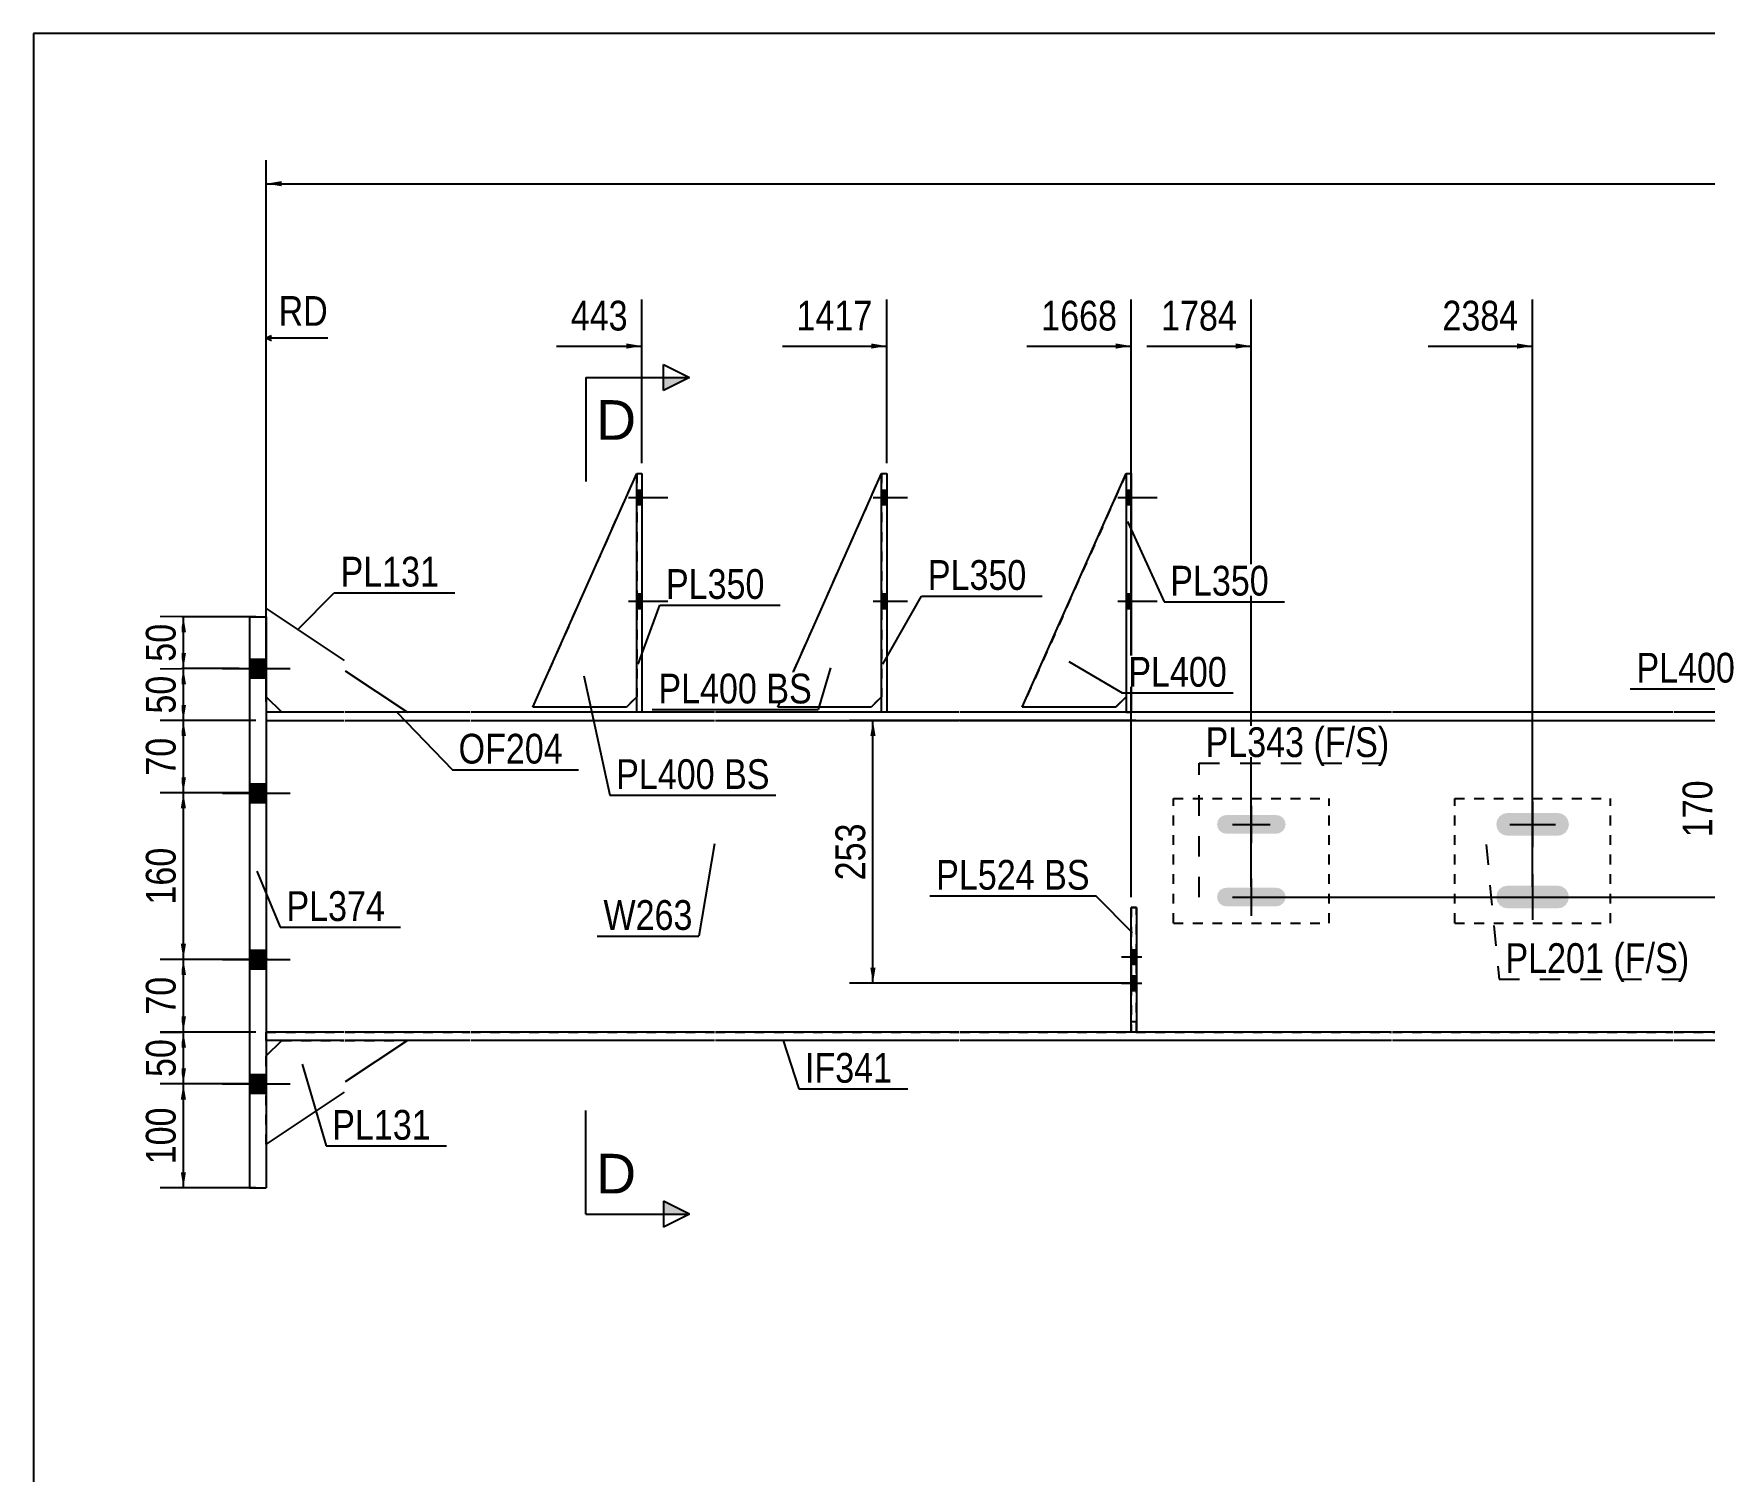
# Model space of a CAD drawing. Header units: millimetres. Extents: x -25 to 378, y -196 to 81.
# Drawn here: x -22.4 to 138.6, y -57.3 to 81.2 of the extents above; entities that cross this region are included whole.
import ezdxf

# ---------------------------------------------------------------- set-up
doc = ezdxf.new("R2010")
doc.units = ezdxf.units.MM
doc.linetypes.add('DXK_LINE_DOT1', pattern=[1.8814, 0.9407, -0.9407])
doc.linetypes.add('DXK_LINE_DOT2', pattern=[3.9198, 1.9599, -1.9599])
doc.styles.add('Arial', font='ARIAL.TTF', dxfattribs={"height": 0.2})
doc.styles.add('Arial Narrow', font='ARIALN.TTF', dxfattribs={"height": 0.2})

# ---------------------------------------------------------------- blocks, each defined once
blk = doc.blocks.new('Unknown-629107672-1201')
at = {"color": 5, "linetype": 'Continuous'}
for p, q in [((377.57, 81.18), (-22.43, 81.18)), ((-22.43, 81.18), (-22.43, -195.82))]:
    blk.add_line(p, q, dxfattribs=at)
blk = doc.blocks.new('Bolt-629107672-1420 - 1418')
at = {"linetype": 'Continuous'}
for points in [[(59.78, 35.8), (59.78, 37.2), (59.28, 37.2), (59.28, 35.8)], [(59.78, 35.8), (59.78, 37.2), (59.28, 37.2), (59.28, 35.8)], [(59.78, 35.8), (59.78, 37.2), (59.28, 37.2), (59.28, 35.8)], [(59.78, 25.8), (59.78, 27.2), (59.28, 27.2), (59.28, 25.8)], [(59.78, 25.8), (59.78, 27.2), (59.28, 27.2), (59.28, 25.8)], [(59.78, 25.8), (59.78, 27.2), (59.28, 27.2), (59.28, 25.8)]]:
    blk.add_hatch(color=3, dxfattribs=at).paths.add_polyline_path(points)
at = {"color": 3, "linetype": 'Continuous'}
for p, q in [((59.28, 37.2), (59.78, 37.2)), ((59.28, 37.2), (59.78, 37.2)), ((59.28, 37.2), (59.78, 37.2)), ((58.48, 36.5), (61.78, 36.5)), ((58.48, 36.5), (61.78, 36.5)), ((58.48, 36.5), (61.78, 36.5)), ((59.28, 35.8), (59.78, 35.8)), ((59.28, 35.8), (59.78, 35.8)), ((59.28, 35.8), (59.78, 35.8)), ((58.48, 26.5), (61.78, 26.5)), ((58.48, 26.5), (61.78, 26.5)), ((58.48, 26.5), (61.78, 26.5)), ((59.28, 27.2), (59.78, 27.2)), ((59.28, 27.2), (59.78, 27.2)), ((59.28, 27.2), (59.78, 27.2)), ((59.28, 25.8), (59.78, 25.8)), ((59.28, 25.8), (59.78, 25.8)), ((59.28, 25.8), (59.78, 25.8))]:
    blk.add_line(p, q, dxfattribs=at)
blk = doc.blocks.new('Part-629107672-1999 - 1418')
at = {"color": 2, "linetype": 'Continuous'}
for p, q in [((82.83, 38.8), (82.83, 15.8)), ((82.83, 38.8), (83.33, 38.8)), ((83.33, 38.8), (83.33, 15.8)), ((82.83, 15.8), (83.33, 15.8))]:
    blk.add_line(p, q, dxfattribs=at)
blk = doc.blocks.new('Part-629107672-1489 - 1418')
at = {"color": 7, "linetype": 'DXK_LINE_DOT1'}
for p, q in [((0, 15), (0, -15)), ((0, 15), (7.5, 15)), ((7.6, 15), (19.6, 15)), ((19.7, 15), (43.18, 15)), ((43.28, 15), (66.73, 15)), ((66.83, 15), (108.4, 15)), ((108.5, 15), (135.5, 15)), ((135.6, 15), (162.78, 15)), ((162.78, 15), (162.78, -15)), ((0, -15), (7.5, -15)), ((7.6, -15), (19.6, -15)), ((19.7, -15), (43.18, -15)), ((43.28, -15), (66.73, -15)), ((66.83, -15), (108.4, -15)), ((108.5, -15), (135.5, -15)), ((135.6, -15), (162.78, -15))]:
    blk.add_line(p, q, dxfattribs=at)
blk = doc.blocks.new('Bolt-629107672-1427 - 1418')
at = {"linetype": 'Continuous'}
for points in [[(-1.6, 20.9), (-1.6, 19.1), (0, 19.1), (0, 20.9)], [(-1.6, 20.9), (-1.6, 19.1), (0, 19.1), (0, 20.9)], [(-1.6, 8.9), (-1.6, 7.1), (0, 7.1), (0, 8.9)], [(-1.6, 8.9), (-1.6, 7.1), (0, 7.1), (0, 8.9)], [(-1.6, -7.1), (-1.6, -8.9), (0, -8.9), (0, -7.1)], [(-1.6, -7.1), (-1.6, -8.9), (0, -8.9), (0, -7.1)], [(-1.6, -19.1), (-1.6, -20.9), (0, -20.9), (0, -19.1)], [(-1.6, -19.1), (-1.6, -20.9), (0, -20.9), (0, -19.1)]]:
    blk.add_hatch(color=3, dxfattribs=at).paths.add_polyline_path(points)
at = {"color": 3, "linetype": 'Continuous'}
for p, q in [((-4.2, 20), (2.3, 20)), ((-4.2, 20), (2.3, 20)), ((-1.6, 20.9), (0, 20.9)), ((-1.6, 20.9), (0, 20.9)), ((-1.6, 19.1), (0, 19.1)), ((-1.6, 19.1), (0, 19.1)), ((-1.6, 8.9), (0, 8.9)), ((-1.6, 8.9), (0, 8.9)), ((-4.2, 8), (2.3, 8)), ((-4.2, 8), (2.3, 8)), ((-1.6, 7.1), (0, 7.1)), ((-1.6, 7.1), (0, 7.1)), ((-4.2, -8), (2.3, -8)), ((-4.2, -8), (2.3, -8)), ((-1.6, -7.1), (0, -7.1)), ((-1.6, -7.1), (0, -7.1)), ((-1.6, -8.9), (0, -8.9)), ((-1.6, -8.9), (0, -8.9)), ((-1.6, -19.1), (0, -19.1)), ((-1.6, -19.1), (0, -19.1)), ((-4.2, -20), (2.3, -20)), ((-4.2, -20), (2.3, -20)), ((-1.6, -20.9), (0, -20.9)), ((-1.6, -20.9), (0, -20.9))]:
    blk.add_line(p, q, dxfattribs=at)
blk = doc.blocks.new('Bolt-629107672-1428 - 1418')
at = {"linetype": 'Continuous'}
for points in [[(125.41, 4.58), (125.5, 5), (125.41, 5.42), (125.18, 5.78), (124.82, 6.02), (124.4, 6.1), (119.6, 6.1), (119.18, 6.02), (118.82, 5.78), (118.58, 5.42), (118.5, 5), (118.58, 4.58), (118.82, 4.22), (119.18, 3.99), (119.6, 3.9), (124.4, 3.9), (124.82, 3.99), (125.18, 4.22)], [(125.41, -2.42), (125.5, -2), (125.41, -1.58), (125.18, -1.22), (124.82, -0.98), (124.4, -0.9), (119.6, -0.9), (119.18, -0.98), (118.82, -1.22), (118.58, -1.58), (118.5, -2), (118.58, -2.42), (118.82, -2.78), (119.18, -3.01), (119.6, -3.1), (124.4, -3.1), (124.82, -3.01), (125.18, -2.78)]]:
    blk.add_hatch(color=3, dxfattribs=at).paths.add_polyline_path(points)
at = {"color": 3, "linetype": 'Continuous'}
for p, q in [((122, 7.2), (122, 2.8)), ((119.8, 5), (124.2, 5)), ((122, 0.2), (122, -4.2)), ((119.8, -2), (124.2, -2))]:
    blk.add_line(p, q, dxfattribs=at)
blk = doc.blocks.new('Bolt-629107672-1431 - 1418')
at = {"linetype": 'Continuous'}
for points in [[(36.2, 35.8), (36.2, 37.2), (35.7, 37.2), (35.7, 35.8)], [(36.2, 35.8), (36.2, 37.2), (35.7, 37.2), (35.7, 35.8)], [(36.2, 35.8), (36.2, 37.2), (35.7, 37.2), (35.7, 35.8)], [(36.2, 25.8), (36.2, 27.2), (35.7, 27.2), (35.7, 25.8)], [(36.2, 25.8), (36.2, 27.2), (35.7, 27.2), (35.7, 25.8)], [(36.2, 25.8), (36.2, 27.2), (35.7, 27.2), (35.7, 25.8)]]:
    blk.add_hatch(color=3, dxfattribs=at).paths.add_polyline_path(points)
at = {"color": 3, "linetype": 'Continuous'}
for p, q in [((35.7, 37.2), (36.2, 37.2)), ((35.7, 37.2), (36.2, 37.2)), ((35.7, 37.2), (36.2, 37.2)), ((34.9, 36.5), (38.7, 36.5)), ((34.9, 36.5), (38.7, 36.5)), ((34.9, 36.5), (38.7, 36.5)), ((35.7, 35.8), (36.2, 35.8)), ((35.7, 35.8), (36.2, 35.8)), ((35.7, 35.8), (36.2, 35.8)), ((34.9, 26.5), (38.7, 26.5)), ((34.9, 26.5), (38.7, 26.5)), ((34.9, 26.5), (38.7, 26.5)), ((35.7, 27.2), (36.2, 27.2)), ((35.7, 27.2), (36.2, 27.2)), ((35.7, 27.2), (36.2, 27.2)), ((35.7, 25.8), (36.2, 25.8)), ((35.7, 25.8), (36.2, 25.8)), ((35.7, 25.8), (36.2, 25.8))]:
    blk.add_line(p, q, dxfattribs=at)
blk = doc.blocks.new('Bolt-629107672-1432 - 1418')
at = {"linetype": 'Continuous'}
for points in [[(83.33, 35.8), (83.33, 37.2), (82.83, 37.2), (82.83, 35.8)], [(83.33, 35.8), (83.33, 37.2), (82.83, 37.2), (82.83, 35.8)], [(83.33, 35.8), (83.33, 37.2), (82.83, 37.2), (82.83, 35.8)], [(83.33, 25.8), (83.33, 27.2), (82.83, 27.2), (82.83, 25.8)], [(83.33, 25.8), (83.33, 27.2), (82.83, 27.2), (82.83, 25.8)], [(83.33, 25.8), (83.33, 27.2), (82.83, 27.2), (82.83, 25.8)]]:
    blk.add_hatch(color=3, dxfattribs=at).paths.add_polyline_path(points)
at = {"color": 3, "linetype": 'Continuous'}
for p, q in [((82.83, 37.2), (83.33, 37.2)), ((82.83, 37.2), (83.33, 37.2)), ((82.83, 37.2), (83.33, 37.2)), ((82.03, 36.5), (85.83, 36.5)), ((82.03, 36.5), (85.83, 36.5)), ((82.03, 36.5), (85.83, 36.5)), ((82.83, 35.8), (83.33, 35.8)), ((82.83, 35.8), (83.33, 35.8)), ((82.83, 35.8), (83.33, 35.8)), ((82.03, 26.5), (85.83, 26.5)), ((82.03, 26.5), (85.83, 26.5)), ((82.03, 26.5), (85.83, 26.5)), ((82.83, 27.2), (83.33, 27.2)), ((82.83, 27.2), (83.33, 27.2)), ((82.83, 27.2), (83.33, 27.2)), ((82.83, 25.8), (83.33, 25.8)), ((82.83, 25.8), (83.33, 25.8)), ((82.83, 25.8), (83.33, 25.8))]:
    blk.add_line(p, q, dxfattribs=at)
blk = doc.blocks.new('Bolt-629107672-1433 - 1418')
at = {"linetype": 'Continuous'}
for points in [[(83.33, -7.07), (83.33, -8.47), (83.83, -8.47), (83.83, -7.07)], [(83.33, -9.6), (83.33, -11), (83.83, -11), (83.83, -9.6)]]:
    blk.add_hatch(color=3, dxfattribs=at).paths.add_polyline_path(points)
at = {"color": 3, "linetype": 'Continuous'}
for p, q in [((82.53, -7.77), (83.83, -7.77)), ((83.33, -7.07), (83.83, -7.07)), ((83.33, -8.47), (83.83, -8.47)), ((83.33, -9.6), (83.83, -9.6)), ((82.53, -10.3), (83.83, -10.3)), ((83.33, -11), (83.83, -11))]:
    blk.add_line(p, q, dxfattribs=at)
blk = doc.blocks.new('Bolt-629107672-1434 - 1418')
at = {"color": 3, "linetype": 'DXK_LINE_DOT2'}
for p, q in [((82.38, -7.77), (85.68, -7.77)), ((83.33, -7.07), (83.83, -7.07)), ((83.33, -8.47), (83.83, -8.47)), ((83.33, -9.6), (83.83, -9.6)), ((82.38, -10.3), (85.68, -10.3)), ((83.33, -11), (83.83, -11))]:
    blk.add_line(p, q, dxfattribs=at)
blk = doc.blocks.new('Bolt-629107672-1435 - 1418')
at = {"linetype": 'Continuous'}
for points in [[(98.13, 4.66), (98.2, 5), (98.13, 5.35), (97.93, 5.64), (97.64, 5.83), (97.3, 5.9), (92.5, 5.9), (92.15, 5.83), (91.86, 5.64), (91.67, 5.35), (91.6, 5), (91.67, 4.66), (91.86, 4.37), (92.15, 4.17), (92.5, 4.1), (97.3, 4.1), (97.64, 4.17), (97.93, 4.37)], [(98.13, -2.34), (98.2, -2), (98.13, -1.65), (97.93, -1.36), (97.64, -1.17), (97.3, -1.1), (92.5, -1.1), (92.15, -1.17), (91.86, -1.36), (91.67, -1.65), (91.6, -2), (91.67, -2.34), (91.86, -2.63), (92.15, -2.83), (92.5, -2.9), (97.3, -2.9), (97.64, -2.83), (97.93, -2.63)]]:
    blk.add_hatch(color=3, dxfattribs=at).paths.add_polyline_path(points)
at = {"color": 3, "linetype": 'Continuous'}
for p, q in [((94.9, 6.8), (94.9, 3.2)), ((93.1, 5), (96.7, 5)), ((94.9, -0.2), (94.9, -3.8)), ((93.1, -2), (96.7, -2))]:
    blk.add_line(p, q, dxfattribs=at)
blk = doc.blocks.new('Part-629107672-1555 - 1418')
at = {"color": 2, "linetype": 'Continuous'}
for p, q in [((-1.6, 25), (0, 25)), ((-1.6, 25), (-1.6, -30)), ((0, 25), (0, -30)), ((-1.6, -30), (0, -30))]:
    blk.add_line(p, q, dxfattribs=at)
blk = doc.blocks.new('Part-629107672-1658 - 1418')
at = {"color": 2, "linetype": 'Continuous'}
for p, q in [((59.28, 15.8), (59.28, 38.8)), ((59.28, 38.8), (59.78, 38.8)), ((59.78, 38.8), (59.78, 15.8)), ((59.78, 15.8), (59.28, 15.8))]:
    blk.add_line(p, q, dxfattribs=at)
blk = doc.blocks.new('Part-629107672-1533 - 1418')
at = {"color": 2, "linetype": 'Continuous'}
for p, q in [((0, 25), (0, 25.8)), ((0, 25.8), (7.5, 20.8)), ((7.6, 19.8), (13.6, 15.8)), ((1.5, 15.8), (0, 17.3))]:
    blk.add_line(p, q, dxfattribs=at)
at = {"color": 7, "linetype": 'DXK_LINE_DOT1'}
for p, q in [((0, 17.3), (0, 25)), ((7.5, 15.8), (1.5, 15.8)), ((13.6, 15.8), (7.6, 15.8))]:
    blk.add_line(p, q, dxfattribs=at)
blk = doc.blocks.new('Part-629107672-1844 - 1418')
at = {"color": 7, "linetype": 'DXK_LINE_DOT1'}
for p, q in [((87.4, -4.5), (87.4, 7.5)), ((87.4, 7.5), (102.4, 7.5)), ((102.4, -4.5), (102.4, 7.5)), ((87.4, -4.5), (102.4, -4.5))]:
    blk.add_line(p, q, dxfattribs=at)
blk = doc.blocks.new('Part-629107672-1898 - 1418')
at = {"color": 7, "linetype": 'DXK_LINE_DOT1'}
for p, q in [((114.5, -4.5), (114.5, 7.5)), ((114.5, 7.5), (129.5, 7.5)), ((129.5, -4.5), (129.5, 7.5)), ((114.5, -4.5), (129.5, -4.5))]:
    blk.add_line(p, q, dxfattribs=at)
blk = doc.blocks.new('Part-629107672-1920 - 1418')
at = {"color": 2, "linetype": 'Continuous'}
for p, q in [((7.5, -15), (0, -15)), ((7.5, -15.8), (0, -15.8)), ((19.6, -15), (7.6, -15)), ((19.6, -15.8), (7.6, -15.8)), ((43.18, -15), (19.7, -15)), ((43.18, -15.8), (19.7, -15.8)), ((66.73, -15), (43.28, -15)), ((66.73, -15.8), (43.28, -15.8)), ((83.33, -15), (66.83, -15)), ((108.4, -15.8), (66.83, -15.8)), ((108.4, -15), (83.83, -15)), ((135.5, -15), (108.5, -15)), ((135.5, -15.8), (108.5, -15.8)), ((162.78, -15), (135.6, -15)), ((162.74, -15.8), (135.6, -15.8))]:
    blk.add_line(p, q, dxfattribs=at)
at = {"color": 7, "linetype": 'DXK_LINE_DOT1'}
blk.add_line((0, -15.8), (0, -15), dxfattribs=at)
blk = doc.blocks.new('Part-629107672-2107 - 1418')
at = {"color": 2, "linetype": 'Continuous'}
for p, q in [((49.28, 16.3), (59.28, 38.8)), ((58.28, 16.3), (49.28, 16.3)), ((59.28, 17.3), (58.28, 16.3))]:
    blk.add_line(p, q, dxfattribs=at)
at = {"color": 7, "linetype": 'DXK_LINE_DOT1'}
blk.add_line((59.28, 38.8), (59.28, 17.3), dxfattribs=at)
blk = doc.blocks.new('Part-629107672-1942 - 1418')
at = {"color": 2, "linetype": 'Continuous'}
for p, q in [((7.5, 15.8), (0, 15.8)), ((0, 15), (7.5, 15)), ((19.6, 15.8), (7.6, 15.8)), ((7.6, 15), (19.6, 15)), ((35.7, 15.8), (19.7, 15.8)), ((19.7, 15), (43.18, 15)), ((43.18, 15.8), (36.2, 15.8)), ((59.28, 15.8), (43.28, 15.8)), ((43.28, 15), (66.73, 15)), ((66.73, 15.8), (59.78, 15.8)), ((82.83, 15.8), (66.83, 15.8)), ((66.83, 15), (108.4, 15)), ((108.4, 15.8), (83.33, 15.8)), ((135.5, 15.8), (108.5, 15.8)), ((108.5, 15), (135.5, 15)), ((151.6, 15.8), (135.6, 15.8)), ((135.6, 15), (168.78, 15))]:
    blk.add_line(p, q, dxfattribs=at)
at = {"color": 7, "linetype": 'DXK_LINE_DOT1'}
for p, q in [((0, 15.8), (0, 15)), ((36.2, 15.8), (35.7, 15.8)), ((59.78, 15.8), (59.28, 15.8)), ((83.33, 15.8), (82.83, 15.8))]:
    blk.add_line(p, q, dxfattribs=at)
blk = doc.blocks.new('Part-629107672-1994 - 1418')
at = {"color": 2, "linetype": 'Continuous'}
for p, q in [((35.7, 15.8), (35.7, 38.8)), ((35.7, 38.8), (36.2, 38.8)), ((36.2, 38.8), (36.2, 15.8)), ((36.2, 15.8), (35.7, 15.8))]:
    blk.add_line(p, q, dxfattribs=at)
blk = doc.blocks.new('Part-629107672-2004 - 1418')
at = {"color": 2, "linetype": 'Continuous'}
for p, q in [((72.83, 16.3), (82.83, 38.8)), ((81.83, 16.3), (72.83, 16.3)), ((82.83, 17.3), (81.83, 16.3))]:
    blk.add_line(p, q, dxfattribs=at)
at = {"color": 7, "linetype": 'DXK_LINE_DOT1'}
blk.add_line((82.83, 38.8), (82.83, 17.3), dxfattribs=at)
blk = doc.blocks.new('Part-629107672-2026 - 1418')
at = {"color": 2, "linetype": 'Continuous'}
for p, q in [((83.33, -15), (83.33, -3)), ((83.33, -3), (83.83, -3)), ((83.83, -3), (83.83, -15)), ((83.83, -15), (83.33, -15))]:
    blk.add_line(p, q, dxfattribs=at)
at = {"color": 7, "linetype": 'DXK_LINE_DOT1'}
blk.add_line((83.33, -14), (83.83, -14), dxfattribs=at)
blk = doc.blocks.new('Part-629107672-2048 - 1418')
at = {"color": 7, "linetype": 'DXK_LINE_DOT1'}
for p, q in [((83.33, -3), (83.33, -15)), ((83.83, -3), (83.33, -3)), ((83.83, -15), (83.83, -3))]:
    blk.add_line(p, q, dxfattribs=at)
blk = doc.blocks.new('Part-629107672-2053 - 1418')
at = {"color": 2, "linetype": 'Continuous'}
for p, q in [((25.7, 16.3), (35.7, 38.8)), ((34.7, 16.3), (25.7, 16.3)), ((35.7, 17.3), (34.7, 16.3))]:
    blk.add_line(p, q, dxfattribs=at)
at = {"color": 7, "linetype": 'DXK_LINE_DOT1'}
blk.add_line((35.7, 38.8), (35.7, 17.3), dxfattribs=at)
blk = doc.blocks.new('Part-629107672-2161 - 1418')
at = {"color": 7, "linetype": 'DXK_LINE_DOT1'}
for p, q in [((82.84, 38.8), (72.84, 16.3)), ((82.84, 38.8), (82.84, 17.3)), ((81.83, 16.3), (72.84, 16.3)), ((82.84, 17.3), (82.83, 17.29))]:
    blk.add_line(p, q, dxfattribs=at)
at = {"color": 2, "linetype": 'Continuous'}
for p, q in [((81.84, 16.3), (81.83, 16.3)), ((82.83, 17.29), (81.84, 16.3))]:
    blk.add_line(p, q, dxfattribs=at)
blk = doc.blocks.new('Part-629107672-2166 - 1418')
at = {"color": 7, "linetype": 'DXK_LINE_DOT1'}
for p, q in [((25.7, 16.3), (35.7, 38.8)), ((34.7, 16.3), (25.7, 16.3)), ((35.7, 17.3), (34.7, 16.3))]:
    blk.add_line(p, q, dxfattribs=at)
blk = doc.blocks.new('Part-629107672-2171 - 1418')
at = {"color": 2, "linetype": 'Continuous'}
for p, q in [((0, -17.3), (1.5, -15.8)), ((13.6, -15.8), (7.6, -19.8)), ((7.5, -20.8), (0, -25.8))]:
    blk.add_line(p, q, dxfattribs=at)
at = {"color": 7, "linetype": 'DXK_LINE_DOT1'}
for p, q in [((1.5, -15.8), (7.5, -15.8)), ((7.6, -15.8), (13.6, -15.8)), ((0, -25.8), (0, -17.3))]:
    blk.add_line(p, q, dxfattribs=at)
blk = doc.blocks.new('Part-629107672-2181 - 1418')
at = {"color": 7, "linetype": 'DXK_LINE_DOT1'}
for p, q in [((49.28, 16.3), (59.28, 38.8)), ((58.28, 16.3), (49.28, 16.3)), ((59.28, 17.3), (58.28, 16.3))]:
    blk.add_line(p, q, dxfattribs=at)
blk = doc.blocks.new('StraightDimension-629107672-2643 - 1418')
at = {"linetype": 'Continuous'}
for points in [[(139.81, 13.5), (140.06, 15), (140.31, 13.5)], [(140.31, -0.5), (140.06, -2), (139.81, -0.5)]]:
    blk.add_hatch(color=7, dxfattribs=at).paths.add_polyline_path(points)
at = {"color": 7, "linetype": 'Continuous'}
for p, q in [((123, 15), (142.46, 15)), ((140.06, -2), (140.06, 15)), ((95.9, -2), (142.46, -2))]:
    blk.add_line(p, q, dxfattribs=at)
at = {"color": 0}
blk.add_wipeout([(139.91, 9.84), (135.71, 9.84), (135.71, 3.16), (139.91, 3.16)], dxfattribs=at)
at = {"color": 3, "style": 'Arial Narrow'}
blk.add_text('170', height=2.863, rotation=90.0002, dxfattribs=at).set_placement((139.31, 3.76))
blk = doc.blocks.new('StraightDimension-629107672-2542 - 1418')
at = {"linetype": 'Continuous'}
for points in [[(-8.23, -16.5), (-7.98, -15), (-7.73, -16.5)], [(-7.73, -18.5), (-7.98, -20), (-8.23, -18.5)]]:
    blk.add_hatch(color=7, dxfattribs=at).paths.add_polyline_path(points)
at = {"color": 7, "linetype": 'Continuous'}
for p, q in [((-1, -15), (-10.23, -15)), ((-7.98, -20), (-7.98, -15)), ((-1, -20), (-10.23, -20))]:
    blk.add_line(p, q, dxfattribs=at)
at = {"color": 0}
blk.add_wipeout([(-8.13, -15.07), (-12.33, -15.07), (-12.33, -19.93), (-8.13, -19.93)], dxfattribs=at)
at = {"color": 3, "style": 'Arial Narrow'}
blk.add_text('50', height=2.863, rotation=90.0002, dxfattribs=at).set_placement((-8.73, -19.33))
blk = doc.blocks.new('StraightDimension-629107672-2583 - 1418')
at = {"linetype": 'Continuous'}
for points in [[(-8.23, 18.5), (-7.98, 20), (-7.73, 18.5)], [(-7.73, 16.5), (-7.98, 15), (-8.23, 16.5)]]:
    blk.add_hatch(color=7, dxfattribs=at).paths.add_polyline_path(points)
at = {"color": 7, "linetype": 'Continuous'}
for p, q in [((-2.6, 20), (-10.23, 20)), ((-7.98, 15), (-7.98, 20)), ((-1, 15), (-10.23, 15))]:
    blk.add_line(p, q, dxfattribs=at)
at = {"color": 0}
blk.add_wipeout([(-8.13, 19.93), (-12.33, 19.93), (-12.33, 15.07), (-8.13, 15.07)], dxfattribs=at)
at = {"color": 3, "style": 'Arial Narrow'}
blk.add_text('50', height=2.863, rotation=90.0002, dxfattribs=at).set_placement((-8.73, 15.67))
blk = doc.blocks.new('StraightDimension-629107672-2592 - 1418')
at = {"linetype": 'Continuous'}
for points in [[(-8.23, 23.5), (-7.98, 25), (-7.73, 23.5)], [(-7.73, 21.5), (-7.98, 20), (-8.23, 21.5)]]:
    blk.add_hatch(color=7, dxfattribs=at).paths.add_polyline_path(points)
at = {"color": 7, "linetype": 'Continuous'}
for p, q in [((-1, 25), (-10.23, 25)), ((-7.98, 20), (-7.98, 25)), ((-2.6, 20), (-10.23, 20))]:
    blk.add_line(p, q, dxfattribs=at)
at = {"color": 0}
blk.add_wipeout([(-8.13, 24.93), (-12.33, 24.93), (-12.33, 20.07), (-8.13, 20.07)], dxfattribs=at)
at = {"color": 3, "style": 'Arial Narrow'}
blk.add_text('50', height=2.863, rotation=90.0002, dxfattribs=at).set_placement((-8.73, 20.67))
blk = doc.blocks.new('StraightDimension-629107672-3636 - 1418')
at = {"linetype": 'Continuous'}
blk.add_hatch(color=7, dxfattribs=at).paths.add_polyline_path([(93.4, 51.32), (94.9, 51.07), (93.4, 50.82)])
at = {"color": 7, "linetype": 'Continuous'}
for p, q in [((94.9, -1), (94.9, 55.57)), ((84.83, 51.07), (94.9, 51.07))]:
    blk.add_line(p, q, dxfattribs=at)
at = {"color": 0}
blk.add_wipeout([(94.12, 51.97), (94.12, 56.17), (85.61, 56.17), (85.61, 51.97)], dxfattribs=at)
at = {"color": 3, "style": 'Arial Narrow'}
blk.add_text('1784', height=2.863, dxfattribs=at).set_placement((86.21, 52.57))
blk = doc.blocks.new('StraightDimension-629107672-2557 - 1418')
at = {"linetype": 'Continuous'}
for points in [[(-8.23, -9.5), (-7.98, -8), (-7.73, -9.5)], [(-7.73, -13.5), (-7.98, -15), (-8.23, -13.5)]]:
    blk.add_hatch(color=7, dxfattribs=at).paths.add_polyline_path(points)
at = {"color": 7, "linetype": 'Continuous'}
for p, q in [((0.15, -8), (-10.23, -8)), ((-7.98, -15), (-7.98, -8)), ((-1, -15), (-10.23, -15))]:
    blk.add_line(p, q, dxfattribs=at)
at = {"color": 0}
blk.add_wipeout([(-8.13, -9.07), (-12.33, -9.07), (-12.33, -13.93), (-8.13, -13.93)], dxfattribs=at)
at = {"color": 3, "style": 'Arial Narrow'}
blk.add_text('70', height=2.863, rotation=90.0002, dxfattribs=at).set_placement((-8.73, -13.33))
blk = doc.blocks.new('StraightDimension-629107672-2209 - 1418')
at = {"linetype": 'Continuous'}
blk.add_hatch(color=7, dxfattribs=at).paths.add_polyline_path([(1.5, 66.46), (0, 66.71), (1.5, 66.96)])
at = {"color": 7, "linetype": 'Continuous'}
for p, q in [((0, 26), (0, 68.96)), ((0, 66.71), (354.75, 66.71))]:
    blk.add_line(p, q, dxfattribs=at)
blk = doc.blocks.new('StraightDimension-629107672-2525 - 1418')
at = {"linetype": 'Continuous'}
for points in [[(-8.23, -21.5), (-7.98, -20), (-7.73, -21.5)], [(-7.73, -28.5), (-7.98, -30), (-8.23, -28.5)]]:
    blk.add_hatch(color=7, dxfattribs=at).paths.add_polyline_path(points)
at = {"color": 7, "linetype": 'Continuous'}
for p, q in [((-1, -20), (-10.23, -20)), ((-7.98, -30), (-7.98, -20)), ((-1, -30), (-10.23, -30))]:
    blk.add_line(p, q, dxfattribs=at)
at = {"color": 0}
blk.add_wipeout([(-8.13, -21.66), (-12.33, -21.66), (-12.33, -28.34), (-8.13, -28.34)], dxfattribs=at)
at = {"color": 3, "style": 'Arial Narrow'}
blk.add_text('100', height=2.863, rotation=90.0002, dxfattribs=at).set_placement((-8.73, -27.74))
blk = doc.blocks.new('StraightDimension-629107672-2566 - 1418')
at = {"linetype": 'Continuous'}
for points in [[(-8.23, 6.54), (-7.98, 8.04), (-7.73, 6.54)], [(-7.73, -6.5), (-7.98, -8), (-8.23, -6.5)]]:
    blk.add_hatch(color=7, dxfattribs=at).paths.add_polyline_path(points)
at = {"color": 7, "linetype": 'Continuous'}
for p, q in [((-1, 8.04), (-10.23, 8.04)), ((-7.98, -8), (-7.98, 8.04)), ((0.15, -8), (-10.23, -8))]:
    blk.add_line(p, q, dxfattribs=at)
at = {"color": 0}
blk.add_wipeout([(-8.13, 3.36), (-12.33, 3.36), (-12.33, -3.32), (-8.13, -3.32)], dxfattribs=at)
at = {"color": 3, "style": 'Arial Narrow'}
blk.add_text('160', height=2.863, rotation=90.0002, dxfattribs=at).set_placement((-8.73, -2.72))
blk = doc.blocks.new('StraightDimension-629107672-2576 - 1418')
at = {"linetype": 'Continuous'}
for points in [[(-8.23, 13.5), (-7.98, 15), (-7.73, 13.5)], [(-7.73, 9.54), (-7.98, 8.04), (-8.23, 9.54)]]:
    blk.add_hatch(color=7, dxfattribs=at).paths.add_polyline_path(points)
at = {"color": 7, "linetype": 'Continuous'}
for p, q in [((-1, 15), (-10.23, 15)), ((-7.98, 8.04), (-7.98, 15)), ((-1, 8.04), (-10.23, 8.04))]:
    blk.add_line(p, q, dxfattribs=at)
at = {"color": 0}
blk.add_wipeout([(-8.13, 13.95), (-12.33, 13.95), (-12.33, 9.09), (-8.13, 9.09)], dxfattribs=at)
at = {"color": 3, "style": 'Arial Narrow'}
blk.add_text('70', height=2.863, rotation=90.0002, dxfattribs=at).set_placement((-8.73, 9.69))
blk = doc.blocks.new('StraightDimension-629107672-2603 - 1418')
at = {"linetype": 'Continuous'}
for points in [[(190.86, 13.5), (191.11, 15), (191.36, 13.5)], [(191.36, -15.75), (191.11, -17.25), (190.86, -15.75)]]:
    blk.add_hatch(color=7, dxfattribs=at).paths.add_polyline_path(points)
at = {"color": 7, "linetype": 'Continuous'}
for p, q in [((67.81, 15), (193.51, 15)), ((191.11, -17.25), (191.11, 15)), ((195.49, -17.25), (188.86, -17.25))]:
    blk.add_line(p, q, dxfattribs=at)
at = {"color": 0}
blk.add_wipeout([(190.96, 2.22), (186.76, 2.22), (186.76, -4.47), (190.96, -4.47)], dxfattribs=at)
at = {"color": 3, "style": 'Arial Narrow'}
blk.add_text('323', height=2.863, rotation=90.0002, dxfattribs=at).set_placement((190.36, -3.87))
blk = doc.blocks.new('StraightDimension-629107672-2667 - 1418')
at = {"linetype": 'Continuous'}
for points in [[(58.2, 13.5), (58.45, 15), (58.7, 13.5)], [(58.7, -8.8), (58.45, -10.3), (58.2, -8.8)]]:
    blk.add_hatch(color=7, dxfattribs=at).paths.add_polyline_path(points)
at = {"color": 7, "linetype": 'Continuous'}
for p, q in [((83.77, 15), (56.2, 15)), ((58.45, -10.3), (58.45, 15)), ((83.77, -10.3), (56.2, -10.3))]:
    blk.add_line(p, q, dxfattribs=at)
at = {"color": 0}
blk.add_wipeout([(58.3, 5.69), (54.1, 5.69), (54.1, -0.99), (58.3, -0.99)], dxfattribs=at)
at = {"color": 3, "style": 'Arial Narrow'}
blk.add_text('253', height=2.863, rotation=90.0002, dxfattribs=at).set_placement((57.7, -0.39))
blk = doc.blocks.new('StraightDimension-629107672-3635 - 1418')
at = {"linetype": 'Continuous'}
blk.add_hatch(color=7, dxfattribs=at).paths.add_polyline_path([(120.5, 51.32), (122, 51.07), (120.5, 50.82)])
at = {"color": 7, "linetype": 'Continuous'}
for p, q in [((122, -1), (122, 55.57)), ((111.94, 51.07), (122, 51.07))]:
    blk.add_line(p, q, dxfattribs=at)
at = {"color": 0}
blk.add_wipeout([(121.22, 51.97), (121.22, 56.17), (112.71, 56.17), (112.71, 51.97)], dxfattribs=at)
at = {"color": 3, "style": 'Arial Narrow'}
blk.add_text('2384', height=2.863, dxfattribs=at).set_placement((113.31, 52.57))
blk = doc.blocks.new('StraightDimension-629107672-3637 - 1418')
at = {"linetype": 'Continuous'}
blk.add_hatch(color=7, dxfattribs=at).paths.add_polyline_path([(81.84, 51.32), (83.34, 51.07), (81.84, 50.82)])
at = {"color": 7, "linetype": 'Continuous'}
for p, q in [((83.34, -2), (83.34, 55.57)), ((73.28, 51.07), (83.34, 51.07))]:
    blk.add_line(p, q, dxfattribs=at)
at = {"color": 0}
blk.add_wipeout([(82.57, 51.97), (82.57, 56.17), (74.06, 56.17), (74.06, 51.97)], dxfattribs=at)
at = {"color": 3, "style": 'Arial Narrow'}
blk.add_text('1668', height=2.863, dxfattribs=at).set_placement((74.66, 52.57))
blk = doc.blocks.new('StraightDimension-629107672-3638 - 1418')
at = {"linetype": 'Continuous'}
blk.add_hatch(color=7, dxfattribs=at).paths.add_polyline_path([(58.28, 51.32), (59.78, 51.07), (58.28, 50.82)])
at = {"color": 7, "linetype": 'Continuous'}
for p, q in [((59.78, 39.8), (59.78, 55.57)), ((49.72, 51.07), (59.78, 51.07))]:
    blk.add_line(p, q, dxfattribs=at)
at = {"color": 0}
blk.add_wipeout([(59, 51.97), (59, 56.17), (50.49, 56.17), (50.49, 51.97)], dxfattribs=at)
at = {"color": 3, "style": 'Arial Narrow'}
blk.add_text('1417', height=2.863, dxfattribs=at).set_placement((51.09, 52.57))
blk = doc.blocks.new('StraightDimension-629107672-3639 - 1418')
at = {"linetype": 'Continuous'}
blk.add_hatch(color=7, dxfattribs=at).paths.add_polyline_path([(34.7, 51.32), (36.2, 51.07), (34.7, 50.82)])
at = {"color": 7, "linetype": 'Continuous'}
for p, q in [((36.2, 39.8), (36.2, 55.57)), ((27.97, 51.07), (36.2, 51.07))]:
    blk.add_line(p, q, dxfattribs=at)
at = {"color": 0, "linetype": 'Continuous'}
blk.add_wipeout([(6.53, 52.42), (6.53, 56.62), (0.59, 56.62), (0.59, 52.42)], dxfattribs=at)
at = {"color": 7, "linetype": 'Continuous'}
for p, q in [((0, 16.8), (0, 56.32)), ((0.5, 52.07), (0, 51.82)), ((0.5, 51.57), (0, 51.82)), ((5.93, 51.82), (0, 51.82))]:
    blk.add_line(p, q, dxfattribs=at)
at = {"color": 3, "linetype": 'Continuous', "style": 'Arial Narrow'}
blk.add_text('RD', height=2.863, dxfattribs=at).set_placement((1.19, 53.02))
at = {"color": 0}
blk.add_wipeout([(35.42, 51.97), (35.42, 56.17), (28.74, 56.17), (28.74, 51.97)], dxfattribs=at)
at = {"color": 3, "style": 'Arial Narrow'}
blk.add_text('443', height=2.863, dxfattribs=at).set_placement((29.34, 52.57))
blk = doc.blocks.new('Mark-629107672-1485 - 1418')
at = {"color": 0}
blk.add_wipeout([(41.08, -5.16), (41.08, -2.16), (32.49, -2.16), (32.49, -5.16)], dxfattribs=at)
blk.add_wipeout([(41.08, -5.16), (41.08, -2.16), (32.49, -2.16), (32.49, -5.16)], dxfattribs=at)
at = {"color": 7, "linetype": 'Continuous'}
for p in [(43.19, 3.14), (31.89, -5.76)]:
    blk.add_line(p, (41.68, -5.76), dxfattribs=at)
at = {"color": 3, "style": 'Arial Narrow'}
blk.add_text('W263', height=2.863, dxfattribs=at).set_placement((32.49, -5.16))
blk = doc.blocks.new('Mark-629107672-1529 - 1418')
at = {"color": 0}
blk.add_wipeout([(16.67, 27.91), (16.67, 30.91), (7.16, 30.91), (7.16, 27.91)], dxfattribs=at)
blk.add_wipeout([(16.67, 27.91), (16.67, 30.91), (7.16, 30.91), (7.16, 27.91)], dxfattribs=at)
at = {"color": 7, "linetype": 'Continuous'}
for p, q in [((3.03, 23.77), (6.56, 27.31)), ((6.56, 27.31), (18.17, 27.31))]:
    blk.add_line(p, q, dxfattribs=at)
at = {"color": 3, "style": 'Arial Narrow'}
blk.add_text('PL131', height=2.863, dxfattribs=at).set_placement((7.16, 27.91))
blk = doc.blocks.new('Mark-629107672-1551 - 1418')
at = {"color": 0}
blk.add_wipeout([(11.45, -4.3), (11.45, -1.3), (1.95, -1.3), (1.95, -4.3)], dxfattribs=at)
blk.add_wipeout([(11.45, -4.3), (11.45, -1.3), (1.95, -1.3), (1.95, -4.3)], dxfattribs=at)
at = {"color": 7, "linetype": 'Continuous'}
for p, q in [((-0.9, 0.49), (1.35, -4.9)), ((1.35, -4.9), (12.95, -4.9))]:
    blk.add_line(p, q, dxfattribs=at)
at = {"color": 3, "style": 'Arial Narrow'}
blk.add_text('PL374', height=2.863, dxfattribs=at).set_placement((1.95, -4.3))
blk = doc.blocks.new('MarkSet-629107672-2743 - 1418')
at = {"color": 0}
for points in [[(74.04, -1.29), (74.04, 1.71), (64.54, 1.71), (64.54, -1.29)], [(79.32, -1.29), (79.32, 1.71), (74.94, 1.71), (74.94, -1.29)]]:
    blk.add_wipeout(points, dxfattribs=at)
for points in [[(74.04, -1.29), (74.04, 1.71), (64.54, 1.71), (64.54, -1.29)], [(79.32, -1.29), (79.32, 1.71), (74.94, 1.71), (74.94, -1.29)]]:
    blk.add_wipeout(points, dxfattribs=at)
at = {"color": 7, "linetype": 'Continuous'}
for p in [(63.94, -1.89), (83.46, -5.43)]:
    blk.add_line(p, (79.92, -1.89), dxfattribs=at)
at = {"color": 3, "style": 'Arial Narrow'}
for s, p in [('PL524', (64.54, -1.29)), ('BS', (74.94, -1.29))]:
    blk.add_text(s, height=2.863, dxfattribs=at).set_placement(p)
blk = doc.blocks.new('Mark-629107672-1654 - 1418')
at = {"color": 0}
blk.add_wipeout([(73.24, 27.59), (73.24, 30.59), (63.74, 30.59), (63.74, 27.59)], dxfattribs=at)
blk.add_wipeout([(73.24, 27.59), (73.24, 30.59), (63.74, 30.59), (63.74, 27.59)], dxfattribs=at)
at = {"color": 7, "linetype": 'Continuous'}
for p, q in [((59.41, 20.43), (63.14, 26.99)), ((63.14, 26.99), (74.74, 26.99))]:
    blk.add_line(p, q, dxfattribs=at)
at = {"color": 3, "style": 'Arial Narrow'}
blk.add_text('PL350', height=2.863, dxfattribs=at).set_placement((63.74, 27.59))
blk = doc.blocks.new('Mark-629107672-1840 - 1418')
at = {"color": 0}
for points in [[(99.99, 11.49), (99.99, 14.49), (90.49, 14.49), (90.49, 11.49)], [(108.19, 11.49), (108.19, 14.49), (100.89, 14.49), (100.89, 11.49)]]:
    blk.add_wipeout(points, dxfattribs=at)
for points in [[(99.99, 11.49), (99.99, 14.49), (90.49, 14.49), (90.49, 11.49)], [(108.19, 11.49), (108.19, 14.49), (100.89, 14.49), (100.89, 11.49)]]:
    blk.add_wipeout(points, dxfattribs=at)
at = {"color": 7, "linetype": 'DXK_LINE_DOT2'}
for p, q in [((89.89, -2), (89.89, 10.89)), ((89.89, 10.89), (108.79, 10.89))]:
    blk.add_line(p, q, dxfattribs=at)
at = {"color": 3, "style": 'Arial Narrow'}
for s, p in [('(F/', (100.89, 11.49)), ('S)', (104.9, 11.49)), ('PL343', (90.49, 11.49))]:
    blk.add_text(s, height=2.863, dxfattribs=at).set_placement(p)
blk = doc.blocks.new('Mark-629107672-1894 - 1418')
at = {"color": 0}
for points in [[(128.88, -9.31), (128.88, -6.31), (119.38, -6.31), (119.38, -9.31)], [(137.08, -9.31), (137.08, -6.31), (129.78, -6.31), (129.78, -9.31)]]:
    blk.add_wipeout(points, dxfattribs=at)
for points in [[(128.88, -9.31), (128.88, -6.31), (119.38, -6.31), (119.38, -9.31)], [(137.08, -9.31), (137.08, -6.31), (129.78, -6.31), (129.78, -9.31)]]:
    blk.add_wipeout(points, dxfattribs=at)
at = {"color": 7, "linetype": 'DXK_LINE_DOT2'}
for p, q in [((117.51, 3.06), (118.78, -9.91)), ((118.78, -9.91), (137.68, -9.91))]:
    blk.add_line(p, q, dxfattribs=at)
at = {"color": 3, "style": 'Arial Narrow'}
for s, p in [('PL201', (119.38, -9.31)), ('(F/', (129.78, -9.31)), ('S)', (133.8, -9.31))]:
    blk.add_text(s, height=2.863, dxfattribs=at).set_placement(p)
blk = doc.blocks.new('Mark-629107672-1916 - 1418')
at = {"color": 0}
blk.add_wipeout([(60.3, -19.88), (60.3, -16.88), (51.9, -16.88), (51.9, -19.88)], dxfattribs=at)
blk.add_wipeout([(60.3, -19.88), (60.3, -16.88), (51.9, -16.88), (51.9, -19.88)], dxfattribs=at)
at = {"color": 7, "linetype": 'Continuous'}
for p, q in [((49.79, -15.8), (51.3, -20.48)), ((51.3, -20.48), (61.8, -20.48))]:
    blk.add_line(p, q, dxfattribs=at)
at = {"color": 3, "style": 'Arial Narrow'}
blk.add_text('IF341', height=2.863, dxfattribs=at).set_placement((51.9, -19.88))
blk = doc.blocks.new('Mark-629107672-1938 - 1418')
at = {"color": 0}
blk.add_wipeout([(28.58, 10.86), (28.58, 13.86), (18.53, 13.86), (18.53, 10.86)], dxfattribs=at)
blk.add_wipeout([(28.58, 10.86), (28.58, 13.86), (18.53, 13.86), (18.53, 10.86)], dxfattribs=at)
at = {"color": 7, "linetype": 'Continuous'}
for p, q in [((12.59, 15.8), (17.93, 10.26)), ((17.93, 10.26), (30.08, 10.26))]:
    blk.add_line(p, q, dxfattribs=at)
at = {"color": 3, "style": 'Arial Narrow'}
blk.add_text('OF204', height=2.863, dxfattribs=at).set_placement((18.53, 10.86))
blk = doc.blocks.new('Mark-629107672-1990 - 1418')
at = {"color": 0}
blk.add_wipeout([(48.01, 26.72), (48.01, 29.72), (38.51, 29.72), (38.51, 26.72)], dxfattribs=at)
blk.add_wipeout([(48.01, 26.72), (48.01, 29.72), (38.51, 29.72), (38.51, 26.72)], dxfattribs=at)
at = {"color": 7, "linetype": 'Continuous'}
for p, q in [((35.83, 20.43), (37.91, 26.12)), ((37.91, 26.12), (49.51, 26.12))]:
    blk.add_line(p, q, dxfattribs=at)
at = {"color": 3, "style": 'Arial Narrow'}
blk.add_text('PL350', height=2.863, dxfattribs=at).set_placement((38.51, 26.72))
blk = doc.blocks.new('Mark-629107672-1995 - 1418')
at = {"color": 0}
blk.add_wipeout([(96.6, 27.04), (96.6, 30.04), (87.09, 30.04), (87.09, 27.04)], dxfattribs=at)
blk.add_wipeout([(96.6, 27.04), (96.6, 30.04), (87.09, 30.04), (87.09, 27.04)], dxfattribs=at)
at = {"color": 7, "linetype": 'Continuous'}
for p, q in [((82.96, 34.17), (86.49, 26.44)), ((86.49, 26.44), (98.1, 26.44))]:
    blk.add_line(p, q, dxfattribs=at)
at = {"color": 3, "style": 'Arial Narrow'}
blk.add_text('PL350', height=2.863, dxfattribs=at).set_placement((87.09, 27.04))
blk = doc.blocks.new('Mark-629107672-2167 - 1418')
at = {"color": 0}
blk.add_wipeout([(15.86, -25.37), (15.86, -22.37), (6.36, -22.37), (6.36, -25.37)], dxfattribs=at)
blk.add_wipeout([(15.86, -25.37), (15.86, -22.37), (6.36, -22.37), (6.36, -25.37)], dxfattribs=at)
at = {"color": 7, "linetype": 'Continuous'}
for p, q in [((3.45, -18.11), (5.76, -25.97)), ((5.76, -25.97), (17.36, -25.97))]:
    blk.add_line(p, q, dxfattribs=at)
at = {"color": 3, "style": 'Arial Narrow'}
blk.add_text('PL131', height=2.863, dxfattribs=at).set_placement((6.36, -25.37))
blk = doc.blocks.new('SectionMark-629107672-2701 - 1418')
at = {"linetype": 'Continuous'}
for points in [[(38.28, 46.79), (38.28, 48.04), (40.78, 48.04)], [(38.28, -32.55), (38.28, -31.3), (40.78, -32.55)]]:
    blk.add_hatch(color=30, dxfattribs=at).paths.add_polyline_path(points)
at = {"color": 30, "linetype": 'Continuous'}
for p, q in [((38.28, 46.79), (38.28, 49.29)), ((38.28, 49.29), (40.78, 48.04)), ((30.78, 48.04), (30.78, 38.04)), ((30.78, 48.04), (40.78, 48.04)), ((40.78, 48.04), (38.28, 46.79)), ((30.78, -32.55), (30.78, -22.55)), ((40.78, -32.55), (38.28, -31.3)), ((38.28, -31.3), (38.28, -33.8)), ((30.78, -32.55), (40.78, -32.55)), ((40.78, -32.55), (38.28, -33.8))]:
    blk.add_line(p, q, dxfattribs=at)
at = {"color": 0, "linetype": 'Continuous'}
for points in [[(35.63, 42.04), (35.63, 46.04), (31.78, 46.04), (31.78, 42.04)], [(35.63, -30.55), (35.63, -26.55), (31.78, -26.55), (31.78, -30.55)]]:
    blk.add_wipeout(points, dxfattribs=at)
at = {"color": 96, "linetype": 'Continuous', "style": 'Arial'}
for p in [(31.78, 42.04), (31.78, -30.55)]:
    blk.add_text('D', height=3.82, dxfattribs=at).set_placement(p)
blk = doc.blocks.new('MarkSet-629107672-2772 - 1418')
at = {"color": 0}
for points in [[(47.28, 16.65), (47.28, 19.65), (37.78, 19.65), (37.78, 16.65)], [(52.57, 16.65), (52.57, 19.65), (48.18, 19.65), (48.18, 16.65)]]:
    blk.add_wipeout(points, dxfattribs=at)
for points in [[(47.28, 16.65), (47.28, 19.65), (37.78, 19.65), (37.78, 16.65)], [(52.57, 16.65), (52.57, 19.65), (48.18, 19.65), (48.18, 16.65)]]:
    blk.add_wipeout(points, dxfattribs=at)
at = {"color": 7, "linetype": 'Continuous'}
for p in [(54.36, 20.07), (37.18, 16.05)]:
    blk.add_line(p, (53.17, 16.05), dxfattribs=at)
at = {"color": 3, "style": 'Arial Narrow'}
for s, p in [('PL400', (37.78, 16.65)), ('BS', (48.18, 16.65))]:
    blk.add_text(s, height=2.863, dxfattribs=at).set_placement(p)
blk = doc.blocks.new('MarkSet-629107672-2847 - 1418')
at = {"color": 0}
for points in [[(141.5, 18.66), (141.5, 21.66), (132, 21.66), (132, 18.66)], [(146.78, 18.66), (146.78, 21.66), (142.4, 21.66), (142.4, 18.66)]]:
    blk.add_wipeout(points, dxfattribs=at)
for points in [[(141.5, 18.66), (141.5, 21.66), (132, 21.66), (132, 18.66)], [(146.78, 18.66), (146.78, 21.66), (142.4, 21.66), (142.4, 18.66)]]:
    blk.add_wipeout(points, dxfattribs=at)
at = {"color": 7, "linetype": 'Continuous'}
for p in [(150.78, 20.83), (131.4, 18.06)]:
    blk.add_line(p, (147.38, 18.06), dxfattribs=at)
at = {"color": 3, "style": 'Arial Narrow'}
for s, p in [('PL400', (132, 18.66)), ('BS', (142.4, 18.66))]:
    blk.add_text(s, height=2.863, dxfattribs=at).set_placement(p)
blk = doc.blocks.new('MarkSet-629107672-2859 - 1418')
at = {"color": 0}
blk.add_wipeout([(92.56, 18.26), (92.56, 21.26), (83.05, 21.26), (83.05, 18.26)], dxfattribs=at)
blk.add_wipeout([(92.56, 18.26), (92.56, 21.26), (83.05, 21.26), (83.05, 18.26)], dxfattribs=at)
at = {"color": 7, "linetype": 'Continuous'}
for p, q in [((77.31, 20.69), (82.45, 17.66)), ((82.45, 17.66), (93.16, 17.66))]:
    blk.add_line(p, q, dxfattribs=at)
at = {"color": 3, "style": 'Arial Narrow'}
blk.add_text('PL400', height=2.863, dxfattribs=at).set_placement((83.05, 18.26))
blk = doc.blocks.new('MarkSet-629107672-2865 - 1418')
at = {"color": 0}
for points in [[(43.21, 8.41), (43.21, 11.41), (33.71, 11.41), (33.71, 8.41)], [(48.49, 8.41), (48.49, 11.41), (44.11, 11.41), (44.11, 8.41)]]:
    blk.add_wipeout(points, dxfattribs=at)
for points in [[(43.21, 8.41), (43.21, 11.41), (33.71, 11.41), (33.71, 8.41)], [(48.49, 8.41), (48.49, 11.41), (44.11, 11.41), (44.11, 8.41)]]:
    blk.add_wipeout(points, dxfattribs=at)
at = {"color": 7, "linetype": 'Continuous'}
for p, q in [((30.59, 19.31), (33.11, 7.81)), ((33.11, 7.81), (49.09, 7.81))]:
    blk.add_line(p, q, dxfattribs=at)
at = {"color": 3, "style": 'Arial Narrow'}
for s, p in [('PL400', (33.71, 8.41)), ('BS', (44.11, 8.41))]:
    blk.add_text(s, height=2.863, dxfattribs=at).set_placement(p)

msp = doc.modelspace()

# ---------------------------------------------------------------- block references
for name in ['Unknown-629107672-1201', 'Part-629107672-2053 - 1418', 'Part-629107672-2166 - 1418', 'Part-629107672-1994 - 1418', 'Part-629107672-2107 - 1418', 'Part-629107672-2181 - 1418', 'Part-629107672-1658 - 1418', 'Part-629107672-2004 - 1418', 'Part-629107672-2161 - 1418', 'Part-629107672-1999 - 1418', 'Bolt-629107672-1431 - 1418', 'Bolt-629107672-1420 - 1418', 'Bolt-629107672-1432 - 1418', 'Part-629107672-1533 - 1418', 'Part-629107672-1555 - 1418', 'Bolt-629107672-1427 - 1418', 'Part-629107672-1942 - 1418', 'Part-629107672-1489 - 1418', 'Part-629107672-1844 - 1418', 'Bolt-629107672-1435 - 1418', 'Part-629107672-1898 - 1418', 'Bolt-629107672-1428 - 1418', 'Part-629107672-2026 - 1418', 'Part-629107672-2048 - 1418', 'Bolt-629107672-1434 - 1418', 'Bolt-629107672-1433 - 1418', 'Part-629107672-1920 - 1418', 'Part-629107672-2171 - 1418']:
    msp.add_blockref(name, (0, 0))

# ---------------------------------------------------------------- next in the draw order: block references
for name in ['StraightDimension-629107672-3636 - 1418', 'StraightDimension-629107672-2583 - 1418', 'Mark-629107672-1938 - 1418', 'StraightDimension-629107672-2643 - 1418', 'Mark-629107672-1485 - 1418', 'StraightDimension-629107672-2542 - 1418', 'Mark-629107672-1916 - 1418', 'Mark-629107672-2167 - 1418']:
    msp.add_blockref(name, (0, 0))

# ---------------------------------------------------------------- next in the draw order: block references
for name in ['StraightDimension-629107672-2209 - 1418', 'StraightDimension-629107672-2592 - 1418', 'StraightDimension-629107672-2603 - 1418', 'StraightDimension-629107672-2557 - 1418', 'StraightDimension-629107672-2525 - 1418']:
    msp.add_blockref(name, (0, 0))

# ---------------------------------------------------------------- next in the draw order: block references
for name in ['StraightDimension-629107672-3639 - 1418', 'StraightDimension-629107672-3638 - 1418', 'StraightDimension-629107672-3635 - 1418', 'MarkSet-629107672-2847 - 1418', 'StraightDimension-629107672-2667 - 1418', 'Mark-629107672-1840 - 1418', 'StraightDimension-629107672-2566 - 1418']:
    msp.add_blockref(name, (0, 0))

# ---------------------------------------------------------------- next in the draw order: block references
for name in ['StraightDimension-629107672-3637 - 1418', 'Mark-629107672-1529 - 1418', 'Mark-629107672-1990 - 1418', 'StraightDimension-629107672-2576 - 1418', 'Mark-629107672-1894 - 1418', 'Mark-629107672-1551 - 1418']:
    msp.add_blockref(name, (0, 0))

# ---------------------------------------------------------------- next in the draw order: block references
for name in ['SectionMark-629107672-2701 - 1418', 'Mark-629107672-1995 - 1418', 'Mark-629107672-1654 - 1418', 'MarkSet-629107672-2859 - 1418', 'MarkSet-629107672-2743 - 1418']:
    msp.add_blockref(name, (0, 0))

# ---------------------------------------------------------------- next in the draw order: block references
msp.add_blockref('MarkSet-629107672-2772 - 1418', (0, 0))

# ---------------------------------------------------------------- next in the draw order: block references
msp.add_blockref('MarkSet-629107672-2865 - 1418', (0, 0))

doc.saveas('drawing.dxf')
